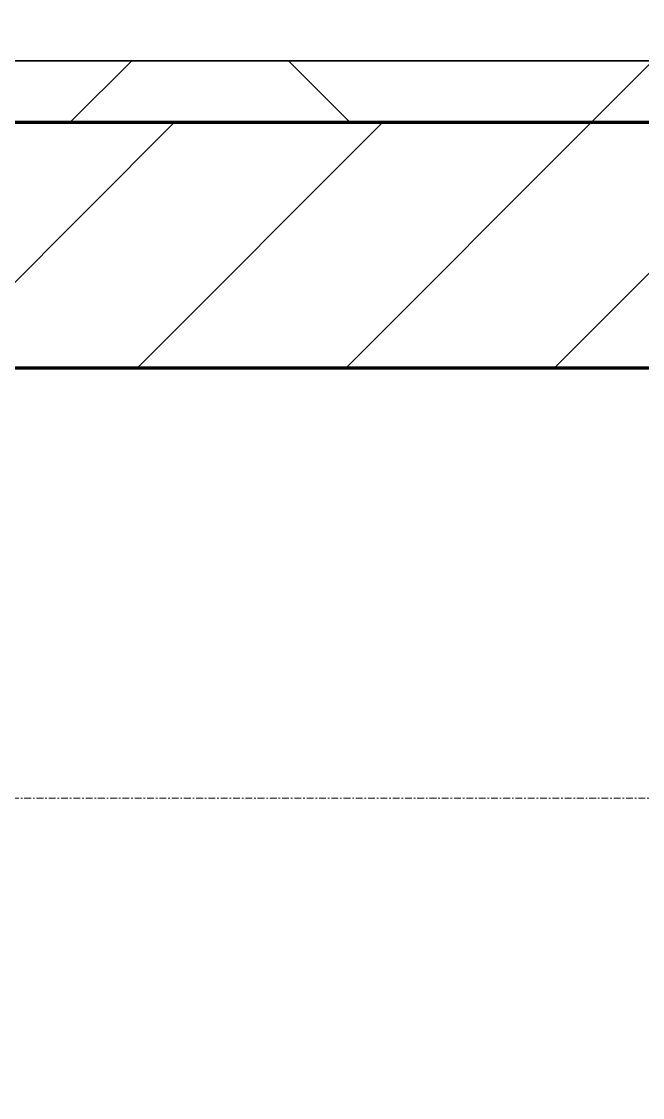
# Model space of a CAD drawing. Header units: millimetres. Extents: x -726012 to -647389, y -20772 to 18805.
# Drawn here: x -691279 to -690774, y 3336 to 4211 of the extents above; entities that cross this region are included whole.
import ezdxf
from ezdxf.xclip import XClip

# ---------------------------------------------------------------- set-up
doc = ezdxf.new("R2010")
doc.units = ezdxf.units.MM
doc.header["$XCLIPFRAME"] = 0
doc.linetypes.add('DPA_Grid _ Level 100', pattern=[10, 5.5, -1.6, 1.3, -1.6])
for name, color, linetype, lineweight in [('A-GLAZ-CURT', 2, 'Continuous', 9), ('A-WALL', 5, 'Continuous', 35), ('A-WALL-FNSH', 2, 'Continuous', 35), ('A-WALL-PATT', 1, 'Continuous', 35), ('S-GRID', 251, 'Continuous', 9)]:
    doc.layers.add(name, color=color, linetype=linetype, lineweight=lineweight)
doc.layers.add('A11_ALU.SOLID SHEET', color=2, linetype='Continuous')

# ---------------------------------------------------------------- blocks, each defined once
blk = doc.blocks.new('PPLS-PP19_Custom Tile Pattern - Custom Tile Pattern-V175-4233-01 ENLARGED MULTI-PURPOSE LEVEL - REFLECTED CEILING PLAN - SHEET 4')
at = {"layer": 'A-GLAZ-CURT'}
for p, q in [((-300, 0), (300, 0)), ((300, 0), (-300, 0)), ((195.99, 0), (213.31, 0)), ((213.31, 0), (195.99, 0)), ((230.06, 0), (300, 0)), ((-300, -50), (300, -50)), ((300, -50), (-300, -50))]:
    blk.add_line(p, q, dxfattribs=at)
for points, knots in [([(-115.82, 0), (-114.96, 0), (-110.41, 0), (-96.78, 0), (-71.33, 0), (-42.53, 0), (-12.78, 0), (4.23, 0), (9.64, 0), (10.14, 0), (10.18, 0)], [-5724.064692, -5724.064692, -5724.064692, -5724.064692, -5430.283136, -5103.229623, -4799.173296, -4065.652676, -3589.737505, -3285.047089, -3066.359526, -3044.715262, -3044.715262, -3044.715262, -3044.715262]), ([(-65.79, 0), (-64.63, 0), (-59.34, 0), (-54.4, 0), (-48.53, 0), (-30.79, 0), (-18.03, 0), (8.61, 0), (15.02, 0), (22.91, 0), (31, 0), (39.04, 0), (51.19, 0), (58.74, 0), (61.34, 0), (61.45, 0)], [-4091.124942, -4091.124942, -4091.124942, -4091.124942, -4008.285538, -3689.699207, -3546.54457, -3315.260113, -2864.387349, -2439.246196, -2084.094819, -1956.422387, -1818.904206, -1645.594513, -1443.202566, -1228.752106, -1120.932285, -1120.932285, -1120.932285, -1120.932285]), ([(9.32, 0), (9.08, 0), (7.65, 0), (2.57, 0), (-12.23, 0), (-25.64, 0), (-40, 0), (-53.92, 0), (-62.49, 0), (-64.92, 0)], [-2922.926651, -2922.926651, -2922.926651, -2922.926651, -2882.788014, -2720.818881, -2518.50168, -2125.455881, -1792.521578, -1466.981642, -1339.674715, -1339.674715, -1339.674715, -1339.674715]), ([(70.83, 0), (70.61, 0), (65.27, 0), (53.52, 0), (37, 0), (24.07, 0), (12.82, 0), (-2.9, 0), (-20.62, 0), (-32.81, 0), (-44.85, 0), (-51.43, 0), (-51.79, 0)], [-2963.765549, -2963.765549, -2963.765549, -2963.765549, -2950.589685, -2634.532728, -2313.748533, -2106.613311, -1925.670641, -1617.263037, -1290.787923, -1039.307308, -819.71621, -644.910881, -644.910881, -644.910881, -644.910881]), ([(-36.78, 0), (-32.43, 0), (-19.22, 0), (8.83, 0), (43.36, 0), (70.92, 0), (82.12, 0), (83.66, 0)], [-6191.144455, -6191.144455, -6191.144455, -6191.144455, -5862.463379, -5340.621928, -4573.028122, -4094.177415, -3869.465285, -3869.465285, -3869.465285, -3869.465285]), ([(70.61, 0), (66.16, 0), (55.8, 0), (39.61, 0), (24.74, 0), (2.64, 0), (-17.84, 0), (-30.57, 0), (-31.82, 0), (-32, 0)], [-4647.237329, -4647.237329, -4647.237329, -4647.237329, -4326.416877, -4098.545751, -3766.694881, -3333.063701, -2994.501669, -2698.150104, -2614.070998, -2614.070998, -2614.070998, -2614.070998]), ([(8.33, 0), (8.19, 0), (7.18, 0), (0.32, 0), (-13.89, 0), (-24.92, 0), (-29.03, 0)], [-3574.286521, -3574.286521, -3574.286521, -3574.286521, -3526.962355, -3285.499107, -2903.012179, -2680.714891, -2680.714891, -2680.714891, -2680.714891]), ([(-28.57, 0), (-26.93, 0), (-20.29, 0), (-11.45, 0), (2.08, 0), (13.15, 0), (21.24, 0), (24.62, 0), (24.72, 0), (24.72, 0)], [-5361.429781, -5361.429781, -5361.429781, -5361.429781, -5261.36855, -5050.479954, -4785.90057, -4596.498881, -4445.288762, -4384.376941, -4376.041937, -4376.041937, -4376.041937, -4376.041937]), ([(103.09, 0), (101.08, 0), (86.31, 0), (63.34, 0), (35.84, 0), (13.74, 0), (6.09, 0), (2.46, 0)], [-375.435014, -375.435014, -375.435014, -375.435014, -369.147452, -330.153101, -307.516438, -285.83788, -252.34257, -252.34257, -252.34257, -252.34257]), ([(2.51, 0), (2.69, 0), (12.35, 0), (22.06, 0), (37.44, 0), (45.92, 0), (57.76, 0), (64.47, 0), (72.74, 0), (75.22, 0), (76.03, 0), (76.21, 0)], [-1725.479599, -1725.479599, -1725.479599, -1725.479599, -1716.209403, -1206.526904, -1089.329421, -901.315459, -753.071572, -495.328968, -421.953223, -334.951786, -290.452333, -290.452333, -290.452333, -290.452333]), ([(2.7, 0), (3.62, 0), (16.23, 0), (38.1, 0), (60.36, 0), (69.75, 0)], [-432.714428, -432.714428, -432.714428, -432.714428, -429.606584, -390.253598, -361.643964, -361.643964, -361.643964, -361.643964]), ([(30.82, 0), (29.27, 0), (20.14, 0), (10.84, 0), (2.86, 0), (2.81, 0)], [-10462.034656, -10462.034656, -10462.034656, -10462.034656, -10363.088938, -9884.23066, -9880.810509, -9880.810509, -9880.810509, -9880.810509]), ([(31.18, 0), (25.97, 0), (16.68, 0), (7.22, 0), (2.97, 0)], [-4496.803627, -4496.803627, -4496.803627, -4496.803627, -4222.080604, -3997.158779, -3997.158779, -3997.158779, -3997.158779]), ([(3.43, 0), (4.55, 0), (8, 0), (15.97, 0), (22.54, 0), (24.49, 0)], [-211.182196, -211.182196, -211.182196, -211.182196, -206.416616, -198.214427, -187.717507, -187.717507, -187.717507, -187.717507]), ([(24.69, 0), (24.54, 0), (20.99, 0), (15.48, 0), (10.8, 0), (9.63, 0)], [-4368.572414, -4368.572414, -4368.572414, -4368.572414, -4306.476363, -4080.000647, -3772.857994, -3772.857994, -3772.857994, -3772.857994]), ([(18.16, 0), (19.15, 0), (24.25, 0), (25.66, 0), (26.12, 0)], [-5700.113719, -5700.113719, -5700.113719, -5700.113719, -5554.232259, -5302.431367, -5302.431367, -5302.431367, -5302.431367]), ([(69.84, 0), (67.49, 0), (61.19, 0), (51.85, 0), (43.81, 0), (29.53, 0), (20.67, 0), (18.85, 0), (18.16, 0)], [-6861.970004, -6861.970004, -6861.970004, -6861.970004, -6738.82075, -6548.303034, -6314.283804, -6135.05769, -5972.647715, -5832.674503, -5832.674503, -5832.674503, -5832.674503]), ([(27.44, 0), (27.9, 0), (29.54, 0), (38.07, 0), (53.39, 0), (71.67, 0), (84.83, 0), (86.01, 0), (92.51, 0), (94.33, 0)], [-5037.309798, -5037.309798, -5037.309798, -5037.309798, -4887.603822, -4705.298446, -4353.683244, -3960.84581, -3759.045785, -3336.541051, -2783.776468, -2783.776468, -2783.776468, -2783.776468]), ([(27.89, 0), (29.09, 0), (33.4, 0), (48.37, 0), (61.43, 0), (69.15, 0), (69.85, 0)], [-147.777612, -147.777612, -147.777612, -147.777612, -135.792042, -118.513713, -97.899267, -95.855748, -95.855748, -95.855748, -95.855748]), ([(53.18, 0), (53.06, 0), (52.22, 0), (44.99, 0), (36.46, 0), (30.82, 0)], [-622.740158, -622.740158, -622.740158, -622.740158, -566.066452, -360.610861, 0, 0, 0, 0]), ([(136.44, 0), (121.66, 0), (86.93, 0), (51.16, 0), (31.18, 0)], [-106.750556, -106.750556, -106.750556, -106.750556, -59.610984, 0, 0, 0, 0]), ([(70.09, 0), (69.74, 0), (64.8, 0), (57.82, 0), (46.51, 0), (41.18, 0), (36.02, 0), (35.54, 0), (35.54, 0)], [-358.877847, -358.877847, -358.877847, -358.877847, -357.622665, -341.267687, -334.000314, -326.15566, -319.318397, -317.489778, -317.489778, -317.489778, -317.489778]), ([(36.29, 0), (37.77, 0), (48.82, 0), (64.79, 0), (95.91, 0), (124.45, 0), (132.42, 0), (134.6, 0)], [-314.598523, -314.598523, -314.598523, -314.598523, -305.899624, -287.17622, -249.500363, -194.761443, -152.241002, -152.241002, -152.241002, -152.241002]), ([(61.47, 0), (61.47, 0), (61.21, 0), (54.61, 0), (53.71, 0), (53.56, 0)], [-1113.311073, -1113.311073, -1113.311073, -1113.311073, -1096.402191, -891.204116, -747.28819, -747.28819, -747.28819, -747.28819]), ([(70.82, 0), (75.5, 0), (98.22, 0), (120.63, 0), (138.28, 0), (138.53, 0)], [-360.560597, -360.560597, -360.560597, -360.560597, -346.313304, -291.370682, -290.5735, -290.5735, -290.5735, -290.5735]), ([(139.11, 0), (129.86, 0), (109.18, 0), (82.64, 0), (70.82, 0)], [-454.816382, -454.816382, -454.816382, -454.816382, -401.860199, -359.7453, -359.7453, -359.7453, -359.7453]), ([(70.82, 0), (81.49, 0), (101.33, 0), (116.36, 0), (128.63, 0), (128.95, 0)], [-94.914002, -94.914002, -94.914002, -94.914002, -63.759246, -39.050993, -35.895543, -35.895543, -35.895543, -35.895543]), ([(76.22, 0), (75.58, 0), (73.7, 0), (71.2, 0), (70.85, 0)], [-193.634889, -193.634889, -193.634889, -193.634889, -31.537676, -5.855138, -5.855138, -5.855138, -5.855138]), ([(114.39, 0), (114.2, 0), (112.08, 0), (105.42, 0), (92.38, 0), (85.59, 0), (76.39, 0), (71.7, 0), (70.87, 0)], [-8148.58938, -8148.58938, -8148.58938, -8148.58938, -8105.191388, -7723.759874, -7531.75727, -7135.649961, -6924.452779, -6879.945232, -6879.945232, -6879.945232, -6879.945232]), ([(94.4, 0), (94.4, 0), (94.64, 0), (99.11, 0), (108.97, 0), (120.79, 0), (139.94, 0), (163.31, 0), (185.23, 0), (193.62, 0), (194.69, 0), (194.79, 0)], [-2348.345796, -2348.345796, -2348.345796, -2348.345796, -2310.419338, -2233.599744, -2052.234781, -1843.028543, -1530.39897, -1095.004608, -529.74427, -295.064701, -265.121568, -265.121568, -265.121568, -265.121568]), ([(129.02, 0), (129.02, 0), (124.41, 0), (122.35, 0), (114.96, 0), (108.04, 0), (103.09, 0)], [-35.386604, -35.386604, -35.386604, -35.386604, -31.430235, -22.807238, -15.488593, 0, 0, 0, 0]), ([(138.19, 0), (136.47, 0), (132.66, 0), (126.24, 0), (118.6, 0), (114.23, 0), (111.98, 0), (105.66, 0), (105.23, 0), (105.23, 0)], [-9778.307256, -9778.307256, -9778.307256, -9778.307256, -9677.714971, -9567.007022, -9453.21225, -9220.200448, -9012.77275, -8966.157302, -8929.495943, -8929.495943, -8929.495943, -8929.495943]), ([(105.26, 0), (105.52, 0), (111.01, 0), (112.65, 0), (113.59, 0)], [-8920.561005, -8920.561005, -8920.561005, -8920.561005, -8814.835624, -8577.462505, -8577.462505, -8577.462505, -8577.462505]), ([(128.58, 0), (128.8, 0), (130.16, 0), (139.26, 0), (152.67, 0), (161.24, 0), (162.19, 0), (162.75, 0)], [-633.326174, -633.326174, -633.326174, -633.326174, -627.736123, -618.981161, -602.094757, -592.980799, -581.414464, -581.414464, -581.414464, -581.414464]), ([(137.1, 0), (136, 0), (133.64, 0), (129.87, 0), (129.11, 0)], [-670.405967, -670.405967, -670.405967, -670.405967, -651.020627, -640.742133, -640.742133, -640.742133, -640.742133]), ([(168.37, 0), (167.68, 0), (162.47, 0), (152.81, 0), (139.8, 0), (139.15, 0)], [-543.375029, -543.375029, -543.375029, -543.375029, -530.793311, -458.593899, -454.907852, -454.907852, -454.907852, -454.907852]), ([(157.9, 0), (156.77, 0), (151.67, 0), (144.93, 0), (140.02, 0), (139.19, 0)], [-10292.955006, -10292.955006, -10292.955006, -10292.955006, -10098.273015, -9847.788484, -9797.948065, -9797.948065, -9797.948065, -9797.948065]), ([(193.8, 0), (193.33, 0), (190.11, 0), (183.13, 0), (171, 0), (161.95, 0), (161.28, 0), (158.35, 0), (157.85, 0), (157.77, 0)], [-11665.349007, -11665.349007, -11665.349007, -11665.349007, -11565.880756, -11105.624034, -10839.086983, -10768.332124, -10666.779182, -10580.760289, -10550.278881, -10550.278881, -10550.278881, -10550.278881]), ([(275.81, 0), (270.4, 0), (246.14, 0), (207.11, 0), (177.41, 0), (159.34, 0), (158.33, 0), (158.3, 0)], [-260.986561, -260.986561, -260.986561, -260.986561, -244.693688, -187.987675, -143.776725, -129.632772, -123.352749, -123.352749, -123.352749, -123.352749]), ([(159.07, 0), (159.13, 0), (160.84, 0), (165.21, 0), (174.15, 0), (185.98, 0), (208.82, 0), (219.42, 0), (230.06, 0)], [-115.643202, -115.643202, -115.643202, -115.643202, -114.681583, -87.660824, -65.295536, -41.623857, -24.459831, 0, 0, 0, 0]), ([(162.75, 0), (165.4, 0), (170.91, 0), (172.61, 0), (172.61, 0)], [-111.264224, -111.264224, -111.264224, -111.264224, -56.742688, -19.085662, -19.085662, -19.085662, -19.085662]), ([(247.1, 0), (246.76, 0), (245.04, 0), (238.34, 0), (226.56, 0), (221.1, 0), (200.27, 0), (182.99, 0), (174.27, 0), (169.67, 0), (168.99, 0)], [-9649.085549, -9649.085549, -9649.085549, -9649.085549, -9581.591397, -9406.094246, -9221.510254, -9016.44624, -8717.832359, -8253.978395, -8152.463617, -8069.855175, -8069.855175, -8069.855175, -8069.855175]), ([(215.22, 0), (214.62, 0), (210.55, 0), (203.98, 0), (187.54, 0), (175.3, 0), (169.49, 0)], [-203.825446, -203.825446, -203.825446, -203.825446, -198.527383, -184.406837, -162.427601, -142.916156, -142.916156, -142.916156, -142.916156]), ([(171.51, 0), (176.48, 0), (193.23, 0), (201.73, 0), (208.81, 0), (213.9, 0), (241.96, 0), (266.73, 0), (281.71, 0), (291.71, 0), (296.52, 0), (297.86, 0), (298.09, 0)], [-7971.819559, -7971.819559, -7971.819559, -7971.819559, -7784.112253, -7606.717214, -7289.299508, -7042.621073, -6582.165592, -6068.460911, -5766.029927, -5566.724884, -5280.360606, -5199.253518, -5199.253518, -5199.253518, -5199.253518]), ([(172.07, 0), (177.66, 0), (187.87, 0), (201.08, 0), (207.47, 0), (213.96, 0), (215.11, 0)], [-255.364076, -255.364076, -255.364076, -255.364076, -237.955587, -223.92608, -215.862851, -208.75215, -208.75215, -208.75215, -208.75215]), ([(300, 0), (288.22, 0), (262, 0), (230.43, 0), (219.94, 0), (219.02, 0)], [-12528.858583, -12528.858583, -12528.858583, -12528.858583, -11905.454923, -11162.864862, -10856.732305, -10856.732305, -10856.732305, -10856.732305]), ([(219.9, 0), (220.86, 0), (227.84, 0), (242.06, 0), (246.54, 0), (246.96, 0)], [-10670.940496, -10670.940496, -10670.940496, -10670.940496, -10511.382485, -9925.173265, -9834.877357, -9834.877357, -9834.877357, -9834.877357]), ([(284.76, 0), (284.76, 0), (285.09, 0), (287.47, 0), (293.59, 0), (297.76, 0), (300, 0)], [-4110.630118, -4110.630118, -4110.630118, -4110.630118, -4053.389046, -3959.664717, -3862.421465, -3746.95702, -3746.95702, -3746.95702, -3746.95702]), ([(297.38, 0), (295.84, 0), (291.62, 0), (285.38, 0), (284.87, 0)], [-4803.172655, -4803.172655, -4803.172655, -4803.172655, -4358.271401, -4143.037883, -4143.037883, -4143.037883, -4143.037883])]:
    blk.add_open_spline(points, degree=3, knots=knots, dxfattribs=at)
for points in [[(24.49, 0), (25.23, 0), (25.72, 0), (26.04, 0)], [(76.63, 0), (75, 0), (73.04, 0), (70.96, 0)], [(80.35, 0), (79.57, 0), (78.27, 0), (76.63, 0)], [(84.06, 0), (83.48, 0), (82.41, 0), (81.72, 0)], [(168.74, 0), (168.74, 0), (169.81, 0), (171.51, 0)], [(195.11, 0), (194.91, 0), (194.44, 0), (193.8, 0)], [(300, 0), (292.32, 0), (284.63, 0), (276.95, 0)]]:
    blk.add_open_spline(points, degree=3, dxfattribs=at)
blk = doc.blocks.new('PPLS-PP19_Custom Tile Pattern - Custom Tile Pattern-V176-4233-01 ENLARGED MULTI-PURPOSE LEVEL - REFLECTED CEILING PLAN - SHEET 4')
at = {"layer": 'A-GLAZ-CURT'}
for p, q in [((-300, 0), (300, 0)), ((300, 0), (-300, 0)), ((-293.07, 0), (-275.75, 0)), ((-275.75, 0), (-293.07, 0)), ((-222.32, 0), (-205, 0)), ((-205, 0), (-222.32, 0)), ((-300, -50), (300, -50)), ((300, -50), (-300, -50))]:
    blk.add_line(p, q, dxfattribs=at)
at = {"layer": 'A-GLAZ-CURT', "flags": 128}
for points in [[(-300, 0), (-291.56, 0), (-283.3, 0), (-275.2, 0), (-267.26, 0), (-259.45, 0), (-251.77, 0), (-244.2, 0), (-236.74, 0), (-229.36, 0), (-222.06, 0), (-214.83, 0), (-207.71, 0), (-200.76, 0), (-194.02, 0), (-187.54, 0)], [(-125.17, 0), (-128.55, 0), (-134.16, 0), (-140.03, 0), (-145.5, 0), (-150.63, 0), (-155.53, 0), (-160.27, 0), (-164.95, 0), (-169.65, 0), (-174.47, 0), (-179.49, 0), (-184.81, 0), (-190.44, 0), (-196.37, 0), (-202.58, 0), (-209.04, 0), (-215.73, 0), (-222.63, 0), (-229.72, 0), (-236.97, 0), (-244.39, 0), (-251.96, 0), (-259.67, 0), (-267.51, 0), (-275.48, 0), (-283.55, 0), (-291.73, 0), (-300, 0)], [(-187.52, 0), (-181.38, 0), (-175.58, 0), (-170.25, 0), (-165.64, 0), (-162.01, 0), (-159.53, 0), (-157.46, 0), (-154.52, 0), (-149.42, 0), (-141.84, 0), (-132.81, 0), (-126.08, 0)]]:
    blk.add_lwpolyline(points, dxfattribs=at)
at = {"layer": 'A-GLAZ-CURT'}
for points, knots in [([(-300, 0), (-284.65, 0), (-236.57, 0), (-174.61, 0), (-134.67, 0), (-120.44, 0), (-119.54, 0)], [-5323.127839, -5323.127839, -5323.127839, -5323.127839, -4502.809032, -2700.551212, -1002.059161, -887.187973, -887.187973, -887.187973, -887.187973]), ([(-187.52, 0), (-196.07, 0), (-225.16, 0), (-262.56, 0), (-294.48, 0), (-300, 0)], [-15748.633979, -15748.633979, -15748.633979, -15748.633979, -15131.813646, -13729.592194, -13439.944408, -13439.944408, -13439.944408, -13439.944408]), ([(-187.48, 0), (-193, 0), (-210.55, 0), (-232.01, 0), (-255.22, 0), (-262.59, 0), (-264.9, 0), (-265.4, 0)], [-1712.81737, -1712.81737, -1712.81737, -1712.81737, -1400.429864, -858.079193, -543.655514, -208.940337, 0, 0, 0, 0]), ([(-258.6, 0), (-257.91, 0), (-254.26, 0), (-241.25, 0), (-225.99, 0), (-213.1, 0), (-200.75, 0), (-192.83, 0), (-187.88, 0)], [-5722.54675, -5722.54675, -5722.54675, -5722.54675, -5657.471696, -5413.335975, -5017.494783, -4832.723979, -4666.091899, -4378.324359, -4378.324359, -4378.324359, -4378.324359]), ([(-187.78, 0), (-190.99, 0), (-202.64, 0), (-216.65, 0), (-231.26, 0), (-233.46, 0), (-234, 0)], [-1593.461244, -1593.461244, -1593.461244, -1593.461244, -1422.553702, -978.033455, -846.069444, -682.911962, -682.911962, -682.911962, -682.911962]), ([(-233.49, 0), (-233.44, 0), (-232.38, 0), (-230.74, 0), (-225.3, 0), (-223.63, 0)], [-455.274641, -455.274641, -455.274641, -455.274641, -440.605512, -119.536984, 0, 0, 0, 0]), ([(-223.63, 0), (-219.39, 0), (-206.83, 0), (-194.67, 0), (-187.53, 0)], [-5463.295695, -5463.295695, -5463.295695, -5463.295695, -5161.076232, -4775.056309, -4775.056309, -4775.056309, -4775.056309]), ([(-187.52, 0), (-187.15, 0), (-180.79, 0), (-171.77, 0), (-158.7, 0), (-157.22, 0)], [-4371.464819, -4371.464819, -4371.464819, -4371.464819, -4349.945572, -4000.813434, -3840.635403, -3840.635403, -3840.635403, -3840.635403]), ([(-133.82, 0), (-135.51, 0), (-137.8, 0), (-149.31, 0), (-162.01, 0), (-174.76, 0), (-184.41, 0), (-187.52, 0)], [-2731.647847, -2731.647847, -2731.647847, -2731.647847, -2418.507304, -2308.929706, -2113.765672, -1763.376603, -1597.991579, -1597.991579, -1597.991579, -1597.991579]), ([(-119.35, 0), (-124.31, 0), (-144.63, 0), (-167.88, 0), (-186.86, 0)], [-17604.717929, -17604.717929, -17604.717929, -17604.717929, -17136.203329, -15764.469164, -15764.469164, -15764.469164, -15764.469164]), ([(-137.88, 0), (-140.56, 0), (-147.66, 0), (-147.69, 0), (-158.72, 0), (-174.02, 0), (-181.08, 0), (-186.26, 0), (-186.76, 0)], [-3187.727384, -3187.727384, -3187.727384, -3187.727384, -2919.378265, -2477.344047, -2237.412286, -2029.680487, -1755.085331, -1726.685667, -1726.685667, -1726.685667, -1726.685667]), ([(-186.42, 0), (-186.13, 0), (-180.73, 0), (-169.02, 0), (-152.12, 0), (-136.84, 0), (-127.33, 0), (-124.19, 0), (-123.43, 0), (-123.28, 0)], [-4755.090697, -4755.090697, -4755.090697, -4755.090697, -4739.070012, -4465.409639, -4149.119819, -3839.893365, -3647.167523, -3488.92562, -3439.852845, -3439.852845, -3439.852845, -3439.852845]), ([(-152.35, 0), (-151.03, 0), (-147.71, 0), (-143.57, 0), (-138.62, 0)], [-3494.978217, -3494.978217, -3494.978217, -3494.978217, -3371.022232, -3227.460399, -3227.460399, -3227.460399, -3227.460399]), ([(-119.22, 0), (-122.09, 0), (-126.47, 0), (-136.96, 0), (-147.46, 0), (-150.03, 0), (-150.57, 0)], [-5927.093313, -5927.093313, -5927.093313, -5927.093313, -5700.061948, -5508.838257, -5298.784692, -5196.16478, -5196.16478, -5196.16478, -5196.16478]), ([(-150.34, 0), (-150.07, 0), (-147.75, 0), (-142.6, 0), (-129.6, 0), (-120.97, 0), (-119.21, 0)], [-4948.728362, -4948.728362, -4948.728362, -4948.728362, -4883.323924, -4440.880425, -4054.690705, -3958.98269, -3958.98269, -3958.98269, -3958.98269]), ([(-26.75, 0), (-27.82, 0), (-36.18, 0), (-53.55, 0), (-78.2, 0), (-110.94, 0), (-130.52, 0), (-147.74, 0), (-149.07, 0)], [-8718.362214, -8718.362214, -8718.362214, -8718.362214, -8532.293389, -8073.216054, -7508.296369, -7004.680444, -6449.282163, -6277.220794, -6277.220794, -6277.220794, -6277.220794]), ([(-148.23, 0), (-146.94, 0), (-140.15, 0), (-137.28, 0), (-133.93, 0), (-128.78, 0), (-126.5, 0)], [-6162.058746, -6162.058746, -6162.058746, -6162.058746, -6017.569127, -5560.701257, -5364.112219, -5231.017328, -5231.017328, -5231.017328, -5231.017328]), ([(-86.16, 0), (-91.37, 0), (-104.13, 0), (-122.65, 0), (-139.03, 0), (-146.11, 0), (-146.95, 0)], [-1681.3698, -1681.3698, -1681.3698, -1681.3698, -1374.161226, -945.742622, -741.901385, -489.130243, -489.130243, -489.130243, -489.130243]), ([(-146.69, 0), (-146.59, 0), (-145.49, 0), (-135.69, 0), (-128.29, 0), (-125.15, 0)], [-420.34245, -420.34245, -420.34245, -420.34245, -406.956646, -290.263673, 0, 0, 0, 0]), ([(-127.41, 0), (-131.63, 0), (-133.16, 0), (-134.09, 0), (-134.15, 0)], [-8540.990293, -8540.990293, -8540.990293, -8540.990293, -8266.114998, -8246.473386, -8246.473386, -8246.473386, -8246.473386]), ([(-134.15, 0), (-133.32, 0), (-130.61, 0), (-124.28, 0), (-120.17, 0)], [-7657.439573, -7657.439573, -7657.439573, -7657.439573, -7293.749979, -6921.147306, -6921.147306, -6921.147306, -6921.147306]), ([(-120.13, 0), (-120.14, 0), (-120.24, 0), (-121.3, 0), (-129.25, 0), (-133.82, 0)], [-2933.992132, -2933.992132, -2933.992132, -2933.992132, -2920.575025, -2840.280255, -2731.647847, -2731.647847, -2731.647847, -2731.647847]), ([(-119.17, 0), (-120.06, 0), (-122.47, 0), (-125.43, 0), (-127.03, 0), (-127.41, 0)], [-147.092341, -147.092341, -147.092341, -147.092341, -98.539552, -24.539552, 0, 0, 0, 0]), ([(-125.15, 0), (-124.93, 0), (-123.49, 0), (-121.42, 0), (-119.41, 0)], [-3362.7396, -3362.7396, -3362.7396, -3362.7396, -3342.215224, -3222.62545, -3222.62545, -3222.62545, -3222.62545]), ([(-122.08, 0), (-122.01, 0), (-121.69, 0), (-121.2, 0), (-120.88, 0)], [-3136.336417, -3136.336417, -3136.336417, -3136.336417, -3110.304437, -3035.164275, -3035.164275, -3035.164275, -3035.164275]), ([(-119.26, 0), (-118.64, 0), (-110.93, 0), (-92.04, 0), (-74.02, 0), (-62.74, 0), (-60.36, 0), (-59.97, 0)], [-6893.822442, -6893.822442, -6893.822442, -6893.822442, -6839.55839, -6236.997189, -5713.340575, -5140.470607, -5006.787413, -5006.787413, -5006.787413, -5006.787413]), ([(-119.2, 0), (-115.99, 0), (-109.33, 0), (-99.5, 0), (-91.46, 0)], [-872.280863, -872.280863, -872.280863, -872.280863, -460.363443, 0, 0, 0, 0]), ([(-119.2, 0), (-117.2, 0), (-106.32, 0), (-86.68, 0), (-63.44, 0), (-55, 0), (-51.62, 0), (-50.87, 0)], [-5098.514496, -5098.514496, -5098.514496, -5098.514496, -4994.692869, -4542.524482, -4008.285538, -3689.699207, -3613.321319, -3613.321319, -3613.321319, -3613.321319]), ([(-119.2, 0), (-116.76, 0), (-110.64, 0), (-98.9, 0), (-85.29, 0), (-71.67, 0), (-65.93, 0), (-65.07, 0)], [-3218.46629, -3218.46629, -3218.46629, -3218.46629, -3074.362186, -2902.289527, -2605.247022, -2322.099534, -2241.8264, -2241.8264, -2241.8264, -2241.8264]), ([(-72.93, 0), (-75.51, 0), (-88.17, 0), (-105.18, 0), (-119.19, 0)], [-19442.345229, -19442.345229, -19442.345229, -19442.345229, -18935.241197, -17609.853164, -17609.853164, -17609.853164, -17609.853164]), ([(-119.19, 0), (-116.16, 0), (-105.52, 0), (-90.42, 0), (-75.26, 0), (-68.41, 0), (-65.12, 0), (-63.63, 0)], [-3958.605954, -3958.605954, -3958.605954, -3958.605954, -3793.097032, -3402.597032, -3144.956779, -3050.982048, -2969.237017, -2969.237017, -2969.237017, -2969.237017]), ([(-36.33, 0), (-36.43, 0), (-37.27, 0), (-45.02, 0), (-46.13, 0), (-60.59, 0), (-81.23, 0), (-99.51, 0), (-114.02, 0), (-117.28, 0), (-118.78, 0)], [-1855.773136, -1855.773136, -1855.773136, -1855.773136, -1810.870157, -1672.078046, -1405.135169, -1060.00838, -740.068933, -229.489605, -116.330425, 0, 0, 0, 0]), ([(-113.43, 0), (-113.44, 0), (-113.81, 0), (-116.15, 0), (-118.23, 0)], [-328.499627, -328.499627, -328.499627, -328.499627, -282.672656, -164.249813, -164.249813, -164.249813, -164.249813]), ([(-117.74, 0), (-117.19, 0), (-114.78, 0), (-113.43, 0), (-113.43, 0)], [-821.249067, -821.249067, -821.249067, -821.249067, -394.672656, -330.879064, -330.879064, -330.879064, -330.879064]), ([(-36.62, 0), (-36.62, 0), (-40.35, 0), (-44.32, 0), (-58.97, 0), (-85.2, 0), (-107.61, 0), (-116.56, 0), (-117.56, 0)], [-4069.478503, -4069.478503, -4069.478503, -4069.478503, -3858.647035, -3538.256648, -2842.901703, -2193.204658, -1433.981041, -985.49888, -985.49888, -985.49888, -985.49888]), ([(-115.82, 0), (-114.96, 0), (-110.41, 0), (-96.78, 0), (-71.33, 0), (-42.53, 0), (-12.78, 0), (4.23, 0), (9.64, 0), (10.14, 0), (10.18, 0)], [-5724.064692, -5724.064692, -5724.064692, -5724.064692, -5430.283136, -5103.229623, -4799.173296, -4065.652676, -3589.737505, -3285.047089, -3066.359526, -3044.715262, -3044.715262, -3044.715262, -3044.715262]), ([(-51.36, 0), (-53.43, 0), (-60.28, 0), (-75.59, 0), (-94, 0), (-112.01, 0), (-114.94, 0), (-115.63, 0)], [-1583.251936, -1583.251936, -1583.251936, -1583.251936, -1466.981642, -1208.454564, -789.402658, -501.969187, -243.577221, -243.577221, -243.577221, -243.577221])]:
    blk.add_open_spline(points, degree=3, knots=knots, dxfattribs=at)
blk.add_open_spline([(-126.5, 0), (-124.36, 0), (-122.04, 0), (-119.65, 0)], degree=3, dxfattribs=at)
blk = doc.blocks.new('*U885')
at = {"layer": 'A-GLAZ-CURT'}
for name, p in [('PPLS-PP19_Custom Tile Pattern - Custom Tile Pattern-V175-4233-01 ENLARGED MULTI-PURPOSE LEVEL - REFLECTED CEILING PLAN - SHEET 4', (-15000, 11720.41)), ('PPLS-PP19_Custom Tile Pattern - Custom Tile Pattern-V176-4233-01 ENLARGED MULTI-PURPOSE LEVEL - REFLECTED CEILING PLAN - SHEET 4', (-14400, 11720.41))]:
    blk.add_blockref(name, p, dxfattribs=at)
blk = doc.blocks.new('*U1287')
blk.add_lwpolyline([(21173.36, -580), (28210, -580), (28210, -6849.96), (45954.15, -6849.96), (45954.15, 600), (82995.06, 600), (83086.47, 650), (90052, 650), (90392, 990), (103159.16, 990), (103159.16, 4990), (21173.36, 4990), (21173.36, 3485.45), (21203.36, 3485.45), (21203.36, 925.54), (21173.36, 925.54), (21173.36, -580)])
blk = doc.blocks.new('*U1069')
at = {"layer": 'S-GRID', "linetype": 'DPA_Grid _ Level 100'}
blk.add_line((24470.65, 11120.41), (-48391.93, 11120.41), dxfattribs=at)

msp = doc.modelspace()

# ---------------------------------------------------------------- hatches: boundary and pattern name
at = {"layer": 'A-WALL-PATT', "lineweight": 9}
h = msp.add_hatch(dxfattribs=at)
h.set_pattern_fill('FP_3', color=256, style=0, pattern_type=2)
h.set_pattern_definition([(45, (0, 0), (-212.13203, 212.13203), []), (135, (0, 0), (-212.13203, -212.13203), [])])
h.paths.add_polyline_path([(-661708.03, 4129.02), (-661758.03, 4179.02), (-698678.22, 4179.02), (-698678.22, 4129.02), (-663127.46, 4129.02)])
h = msp.add_hatch(dxfattribs=at)
h.set_pattern_fill('FP_2', color=256, style=0, pattern_type=2)
h.set_pattern_definition([(45, (0, 0), (-84.852814, 84.852814), [])])
h.paths.add_polyline_path([(-661508.03, 3929.02), (-661708.03, 4129.02), (-698478.22, 4129.02), (-698478.22, 3929.02), (-661790.87, 3929.02)])

# ---------------------------------------------------------------- linework, layer by layer
at = {"layer": 'A-WALL', "color": 7, "lineweight": 70}
for p, q in [((-698478.22, 4129.02), (-661708.03, 4129.02)), ((-680392.37, 3929.02), (-698478.22, 3929.02))]:
    msp.add_line(p, q, dxfattribs=at)
at = {"layer": 'A-WALL-FNSH', "color": 250}
for p, q in [((-698678.22, 4179.02), (-661758.03, 4179.02)), ((-661708.03, 4129.02), (-698678.22, 4129.02))]:
    msp.add_line(p, q, dxfattribs=at)

# ---------------------------------------------------------------- block references
msp.add_blockref('*U885', (-676282.37, -7541.39))

# ---------------------------------------------------------------- next in the draw order: block references
at = {"layer": 'A11_ALU.SOLID SHEET'}
ref = msp.add_blockref('*U1287', (-744682.37, 3579.02), dxfattribs=at)
XClip(ref).set_block_clipping_path([(22516.8245944298, -23612.0000696909), (92487.8891097467, 7199.9972603897)])

# ---------------------------------------------------------------- next in the draw order: block references
msp.add_blockref('*U1069', (-676282.37, -7541.39))

doc.saveas('drawing.dxf')
